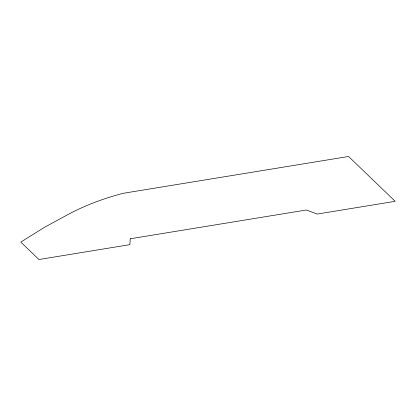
<?xml version="1.0" encoding="UTF-8"?>
<svg xmlns="http://www.w3.org/2000/svg" width="416" height="416" viewBox="0 0 416 416"><rect width="100%" height="100%" fill="white"/><g stroke="black" fill="none" stroke-linecap="round" stroke-linejoin="round"><path stroke-width="0.62" d="M130.234 238.774L129.849 244.665L38.932 259.516L20.8 242.081L44.372 227.38L69.467 213.736A567.772 270.92 26.1 0 1 123.126 193.315L348.572 156.484L395.2 201.318L317.184 214.063L306.436 209.992L130.234 238.774"/></g></svg>
